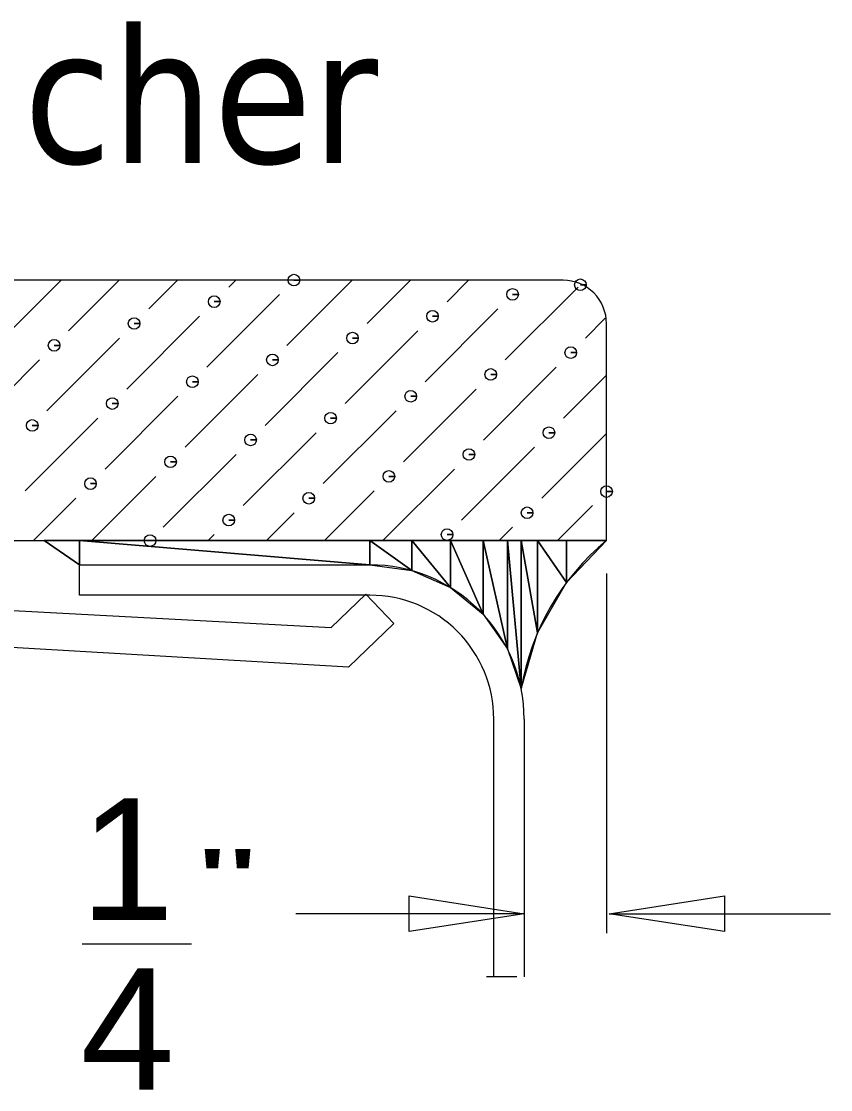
# Model space of a CAD drawing. Header units: millimetres. Extents: x 24811 to 87790, y -117828 to -2257.
# Drawn here: x 86976.5 to 87023.2, y -117343.2 to -117281.6 of the extents above; entities that cross this region are included whole.
import ezdxf

# ---------------------------------------------------------------- set-up
doc = ezdxf.new("R2010")
doc.units = ezdxf.units.MM
doc.layers.add('尺寸標注', color=1, linetype='Continuous', lineweight=30)
doc.styles.add('0', font='arial.ttf', dxfattribs={"height": 1})

# ---------------------------------------------------------------- blocks, each defined once
blk = doc.blocks.new('ggg')
at = {"layer": '尺寸標注', "lineweight": 9}
for points in [[(86932.89, -116264.591), (86932.89, -116264.591), (86937.066, -116260.411), (86937.066, -116260.411)], [(86937.506, -116263.331), (86937.506, -116263.331), (86940.425, -116260.411), (86940.425, -116260.411)], [(86942.124, -116262.072), (86942.124, -116262.072), (86943.781, -116260.411), (86943.781, -116260.411)], [(86946.742, -116260.81), (86946.742, -116260.81), (86947.141, -116260.411), (86947.141, -116260.411)], [(86950.098, -116264.17), (86950.098, -116264.17), (86953.856, -116260.411), (86953.856, -116260.411)], [(86954.717, -116262.911), (86954.717, -116262.911), (86957.216, -116260.411), (86957.216, -116260.411)], [(86959.332, -116261.652), (86959.332, -116261.652), (86960.573, -116260.411), (86960.573, -116260.411)], [(86966.024, -116260.414), (86966.024, -116260.414), (86898.395, -116260.414), (86898.395, -116260.414)], [(86962.691, -116265.008), (86962.691, -116265.008), (86966.889, -116260.81), (86966.889, -116260.81)], [(86945.48, -116265.429), (86945.48, -116265.429), (86949.677, -116261.231), (86949.677, -116261.231)], [(86958.073, -116266.27), (86958.073, -116266.27), (86962.271, -116262.072), (86962.271, -116262.072)], [(86940.865, -116266.688), (86940.865, -116266.688), (86945.062, -116262.493), (86945.062, -116262.493)], [(86967.309, -116263.749), (86967.309, -116263.749), (86968.448, -116262.611), (86968.448, -116262.611)], [(86953.458, -116267.526), (86953.458, -116267.526), (86957.656, -116263.331), (86957.656, -116263.331)], [(86968.531, -116275.429), (86968.531, -116275.429), (86968.531, -116262.922), (86968.531, -116262.922)], [(86936.247, -116267.947), (86936.247, -116267.947), (86940.444, -116263.749), (86940.444, -116263.749)], [(86948.839, -116268.788), (86948.839, -116268.788), (86953.037, -116264.591), (86953.037, -116264.591)], [(86931.628, -116269.208), (86931.628, -116269.208), (86935.826, -116265.008), (86935.826, -116265.008)], [(86944.221, -116270.047), (86944.221, -116270.047), (86948.419, -116265.849), (86948.419, -116265.849)], [(86961.432, -116269.627), (86961.432, -116269.627), (86965.63, -116265.429), (86965.63, -116265.429)], [(86966.047, -116268.367), (86966.047, -116268.367), (86968.531, -116265.884), (86968.531, -116265.884)], [(86939.606, -116271.306), (86939.606, -116271.306), (86943.803, -116267.108), (86943.803, -116267.108)], [(86956.814, -116270.885), (86956.814, -116270.885), (86961.011, -116266.688), (86961.011, -116266.688)], [(86934.988, -116272.565), (86934.988, -116272.565), (86939.185, -116268.367), (86939.185, -116268.367)], [(86952.196, -116272.144), (86952.196, -116272.144), (86956.394, -116267.947), (86956.394, -116267.947)], [(86947.581, -116273.404), (86947.581, -116273.404), (86951.778, -116269.208), (86951.778, -116269.208)], [(86964.792, -116272.986), (86964.792, -116272.986), (86968.531, -116269.244), (86968.531, -116269.244)], [(86960.173, -116274.244), (86960.173, -116274.244), (86964.371, -116270.047), (86964.371, -116270.047)], [(86942.962, -116274.662), (86942.962, -116274.662), (86947.16, -116270.465), (86947.16, -116270.465)], [(86955.632, -116275.426), (86955.632, -116275.426), (86959.753, -116271.306), (86959.753, -116271.306)], [(86938.842, -116275.426), (86938.842, -116275.426), (86942.541, -116271.727), (86942.541, -116271.727)], [(86952.273, -116275.426), (86952.273, -116275.426), (86955.134, -116272.565), (86955.134, -116272.565)], [(86935.486, -116275.426), (86935.486, -116275.426), (86937.926, -116272.986), (86937.926, -116272.986)], [(86948.917, -116275.426), (86948.917, -116275.426), (86950.519, -116273.824), (86950.519, -116273.824)], [(86965.708, -116275.426), (86965.708, -116275.426), (86967.73, -116273.404), (86967.73, -116273.404)], [(86945.557, -116275.426), (86945.557, -116275.426), (86945.901, -116275.083), (86945.901, -116275.083)], [(86962.348, -116275.426), (86962.348, -116275.426), (86963.112, -116274.662), (86963.112, -116274.662)], [(86899.522, -116275.426), (86899.522, -116275.426), (86968.531, -116275.426), (86968.531, -116275.426)], [(86938.135, -116276.822), (86938.135, -116276.822), (86936.094, -116275.426), (86936.094, -116275.426)], [(86968.531, -116275.426), (86965.909, -116277.585), (86964.159, -116280.623), (86963.61, -116283.974)], [(86938.132, -116276.822), (86938.132, -116276.822), (86954.885, -116276.822), (86954.885, -116276.822)], [(86938.132, -116278.576), (86938.132, -116278.576), (86938.132, -116276.824), (86938.132, -116276.824)], [(86968.531, -116277.328), (86968.531, -116277.328), (86968.531, -116298.054), (86968.531, -116298.054)], [(86905.491, -116277.92), (86905.491, -116277.92), (86952.646, -116280.446), (86952.646, -116280.446)], [(86954.888, -116278.576), (86954.888, -116278.576), (86938.135, -116278.576), (86938.135, -116278.576)], [(86952.646, -116280.446), (86952.646, -116280.446), (86954.647, -116278.52), (86954.647, -116278.52)], [(86954.647, -116278.52), (86954.647, -116278.52), (86956.267, -116280.205), (86956.267, -116280.205)], [(86953.647, -116282.723), (86953.647, -116282.723), (86904.243, -116279.847), (86904.243, -116279.847)], [(86956.265, -116280.205), (86956.265, -116280.205), (86953.647, -116282.723), (86953.647, -116282.723)], [(86962.03, -116300.569), (86962.03, -116300.569), (86962.03, -116285.717), (86962.03, -116285.717)], [(86963.782, -116285.717), (86963.782, -116285.717), (86963.782, -116300.569), (86963.782, -116300.569)], [(86963.782, -116296.937), (86963.782, -116296.937), (86950.612, -116296.937), (86950.612, -116296.937)], [(86968.693, -116296.937), (86968.693, -116296.937), (86981.459, -116296.937), (86981.459, -116296.937)], [(86938.276, -116298.667), (86938.276, -116298.667), (86944.591, -116298.667), (86944.591, -116298.667)], [(86963.362, -116300.569), (86963.362, -116300.569), (86961.61, -116300.569), (86961.61, -116300.569)]]:
    blk.add_open_spline(points, degree=3, dxfattribs=at)
for points, knots in [([(86950.501, -116260.411), (86950.501, -116260.411), (86950.836, -116260.411), (86950.836, -116260.411), (86950.836, -116260.411), (86950.836, -116260.226), (86950.685, -116260.075), (86950.501, -116260.075), (86950.501, -116260.075), (86950.316, -116260.075), (86950.166, -116260.226), (86950.166, -116260.411), (86950.166, -116260.411), (86950.166, -116260.595), (86950.316, -116260.745), (86950.501, -116260.745), (86950.501, -116260.745), (86950.685, -116260.745), (86950.836, -116260.595), (86950.836, -116260.411), (86950.836, -116260.411), (86950.836, -116260.411), (86950.501, -116260.411), (86950.501, -116260.411)], [0, 0, 0, 0, 0.142857, 0.142857, 0.142857, 0.142857, 0.285714, 0.285714, 0.285714, 0.285714, 0.428571, 0.428571, 0.428571, 0.428571, 0.571429, 0.571429, 0.571429, 0.571429, 0.714286, 0.714286, 0.714286, 0.714286, 1, 1, 1, 1]), ([(86967.023, -116260.678), (86967.023, -116260.678), (86967.358, -116260.678), (86967.358, -116260.678), (86967.358, -116260.678), (86967.358, -116260.494), (86967.208, -116260.343), (86967.023, -116260.343), (86967.023, -116260.343), (86966.839, -116260.343), (86966.689, -116260.494), (86966.689, -116260.678), (86966.689, -116260.678), (86966.689, -116260.863), (86966.839, -116261.013), (86967.023, -116261.013), (86967.023, -116261.013), (86967.208, -116261.013), (86967.358, -116260.863), (86967.358, -116260.678), (86967.358, -116260.678), (86967.358, -116260.678), (86967.023, -116260.678), (86967.023, -116260.678)], [0, 0, 0, 0, 0.142857, 0.142857, 0.142857, 0.142857, 0.285714, 0.285714, 0.285714, 0.285714, 0.428571, 0.428571, 0.428571, 0.428571, 0.571429, 0.571429, 0.571429, 0.571429, 0.714286, 0.714286, 0.714286, 0.714286, 1, 1, 1, 1]), ([(86963.113, -116261.23), (86963.113, -116261.23), (86963.447, -116261.23), (86963.447, -116261.23), (86963.447, -116261.23), (86963.447, -116261.046), (86963.297, -116260.895), (86963.113, -116260.895), (86963.113, -116260.895), (86962.928, -116260.895), (86962.778, -116261.046), (86962.778, -116261.23), (86962.778, -116261.23), (86962.778, -116261.415), (86962.928, -116261.565), (86963.113, -116261.565), (86963.113, -116261.565), (86963.297, -116261.565), (86963.447, -116261.415), (86963.447, -116261.23), (86963.447, -116261.23), (86963.447, -116261.23), (86963.113, -116261.23), (86963.113, -116261.23)], [0, 0, 0, 0, 0.142857, 0.142857, 0.142857, 0.142857, 0.285714, 0.285714, 0.285714, 0.285714, 0.428571, 0.428571, 0.428571, 0.428571, 0.571429, 0.571429, 0.571429, 0.571429, 0.714286, 0.714286, 0.714286, 0.714286, 1, 1, 1, 1]), ([(86968.531, -116262.919), (86968.531, -116262.255), (86968.266, -116261.617), (86967.797, -116261.149), (86967.797, -116261.149), (86967.326, -116260.677), (86966.691, -116260.412), (86966.024, -116260.412)], [0, 0, 0, 0, 0.333333, 0.333333, 0.333333, 0.333333, 1, 1, 1, 1]), ([(86945.902, -116261.651), (86945.902, -116261.651), (86946.236, -116261.651), (86946.236, -116261.651), (86946.236, -116261.651), (86946.236, -116261.467), (86946.086, -116261.316), (86945.902, -116261.316), (86945.902, -116261.316), (86945.717, -116261.316), (86945.567, -116261.467), (86945.567, -116261.651), (86945.567, -116261.651), (86945.567, -116261.836), (86945.717, -116261.986), (86945.902, -116261.986), (86945.902, -116261.986), (86946.086, -116261.986), (86946.236, -116261.836), (86946.236, -116261.651), (86946.236, -116261.651), (86946.236, -116261.651), (86945.902, -116261.651), (86945.902, -116261.651)], [0, 0, 0, 0, 0.142857, 0.142857, 0.142857, 0.142857, 0.285714, 0.285714, 0.285714, 0.285714, 0.428571, 0.428571, 0.428571, 0.428571, 0.571429, 0.571429, 0.571429, 0.571429, 0.714286, 0.714286, 0.714286, 0.714286, 1, 1, 1, 1]), ([(86958.494, -116262.492), (86958.494, -116262.492), (86958.829, -116262.492), (86958.829, -116262.492), (86958.829, -116262.492), (86958.829, -116262.308), (86958.679, -116262.157), (86958.494, -116262.157), (86958.494, -116262.157), (86958.31, -116262.157), (86958.159, -116262.308), (86958.159, -116262.492), (86958.159, -116262.492), (86958.159, -116262.677), (86958.31, -116262.828), (86958.494, -116262.828), (86958.494, -116262.828), (86958.679, -116262.828), (86958.829, -116262.677), (86958.829, -116262.492), (86958.829, -116262.492), (86958.829, -116262.492), (86958.494, -116262.492), (86958.494, -116262.492)], [0, 0, 0, 0, 0.142857, 0.142857, 0.142857, 0.142857, 0.285714, 0.285714, 0.285714, 0.285714, 0.428571, 0.428571, 0.428571, 0.428571, 0.571429, 0.571429, 0.571429, 0.571429, 0.714286, 0.714286, 0.714286, 0.714286, 1, 1, 1, 1]), ([(86941.283, -116262.91), (86941.283, -116262.91), (86941.618, -116262.91), (86941.618, -116262.91), (86941.618, -116262.91), (86941.618, -116262.726), (86941.467, -116262.575), (86941.283, -116262.575), (86941.283, -116262.575), (86941.099, -116262.575), (86940.948, -116262.726), (86940.948, -116262.91), (86940.948, -116262.91), (86940.948, -116263.095), (86941.099, -116263.245), (86941.283, -116263.245), (86941.283, -116263.245), (86941.467, -116263.245), (86941.618, -116263.095), (86941.618, -116262.91), (86941.618, -116262.91), (86941.618, -116262.91), (86941.283, -116262.91), (86941.283, -116262.91)], [0, 0, 0, 0, 0.142857, 0.142857, 0.142857, 0.142857, 0.285714, 0.285714, 0.285714, 0.285714, 0.428571, 0.428571, 0.428571, 0.428571, 0.571429, 0.571429, 0.571429, 0.571429, 0.714286, 0.714286, 0.714286, 0.714286, 1, 1, 1, 1]), ([(86953.879, -116263.749), (86953.879, -116263.749), (86954.214, -116263.749), (86954.214, -116263.749), (86954.214, -116263.749), (86954.214, -116263.564), (86954.063, -116263.414), (86953.879, -116263.414), (86953.879, -116263.414), (86953.694, -116263.414), (86953.544, -116263.564), (86953.544, -116263.749), (86953.544, -116263.749), (86953.544, -116263.933), (86953.694, -116264.083), (86953.879, -116264.083), (86953.879, -116264.083), (86954.063, -116264.083), (86954.214, -116263.933), (86954.214, -116263.749), (86954.214, -116263.749), (86954.214, -116263.749), (86953.879, -116263.749), (86953.879, -116263.749)], [0, 0, 0, 0, 0.142857, 0.142857, 0.142857, 0.142857, 0.285714, 0.285714, 0.285714, 0.285714, 0.428571, 0.428571, 0.428571, 0.428571, 0.571429, 0.571429, 0.571429, 0.571429, 0.714286, 0.714286, 0.714286, 0.714286, 1, 1, 1, 1]), ([(86936.668, -116264.169), (86936.668, -116264.169), (86937.003, -116264.169), (86937.003, -116264.169), (86937.003, -116264.169), (86937.003, -116263.984), (86936.852, -116263.834), (86936.668, -116263.834), (86936.668, -116263.834), (86936.483, -116263.834), (86936.333, -116263.984), (86936.333, -116264.169), (86936.333, -116264.169), (86936.333, -116264.354), (86936.483, -116264.504), (86936.668, -116264.504), (86936.668, -116264.504), (86936.852, -116264.504), (86937.003, -116264.354), (86937.003, -116264.169), (86937.003, -116264.169), (86937.003, -116264.169), (86936.668, -116264.169), (86936.668, -116264.169)], [0, 0, 0, 0, 0.142857, 0.142857, 0.142857, 0.142857, 0.285714, 0.285714, 0.285714, 0.285714, 0.428571, 0.428571, 0.428571, 0.428571, 0.571429, 0.571429, 0.571429, 0.571429, 0.714286, 0.714286, 0.714286, 0.714286, 1, 1, 1, 1]), ([(86949.261, -116265.007), (86949.261, -116265.007), (86949.596, -116265.007), (86949.596, -116265.007), (86949.596, -116265.007), (86949.596, -116264.823), (86949.446, -116264.672), (86949.261, -116264.672), (86949.261, -116264.672), (86949.076, -116264.672), (86948.926, -116264.823), (86948.926, -116265.007), (86948.926, -116265.007), (86948.926, -116265.192), (86949.076, -116265.342), (86949.261, -116265.342), (86949.261, -116265.342), (86949.446, -116265.342), (86949.596, -116265.192), (86949.596, -116265.007), (86949.596, -116265.007), (86949.596, -116265.007), (86949.261, -116265.007), (86949.261, -116265.007)], [0, 0, 0, 0, 0.142857, 0.142857, 0.142857, 0.142857, 0.285714, 0.285714, 0.285714, 0.285714, 0.428571, 0.428571, 0.428571, 0.428571, 0.571429, 0.571429, 0.571429, 0.571429, 0.714286, 0.714286, 0.714286, 0.714286, 1, 1, 1, 1]), ([(86966.469, -116264.59), (86966.469, -116264.59), (86966.804, -116264.59), (86966.804, -116264.59), (86966.804, -116264.59), (86966.804, -116264.405), (86966.653, -116264.255), (86966.469, -116264.255), (86966.469, -116264.255), (86966.284, -116264.255), (86966.134, -116264.405), (86966.134, -116264.59), (86966.134, -116264.59), (86966.134, -116264.774), (86966.284, -116264.924), (86966.469, -116264.924), (86966.469, -116264.924), (86966.653, -116264.924), (86966.804, -116264.774), (86966.804, -116264.59), (86966.804, -116264.59), (86966.804, -116264.59), (86966.469, -116264.59), (86966.469, -116264.59)], [0, 0, 0, 0, 0.142857, 0.142857, 0.142857, 0.142857, 0.285714, 0.285714, 0.285714, 0.285714, 0.428571, 0.428571, 0.428571, 0.428571, 0.571429, 0.571429, 0.571429, 0.571429, 0.714286, 0.714286, 0.714286, 0.714286, 1, 1, 1, 1]), ([(86944.642, -116266.27), (86944.642, -116266.27), (86944.977, -116266.27), (86944.977, -116266.27), (86944.977, -116266.27), (86944.977, -116266.085), (86944.827, -116265.934), (86944.642, -116265.934), (86944.642, -116265.934), (86944.458, -116265.934), (86944.308, -116266.085), (86944.308, -116266.27), (86944.308, -116266.27), (86944.308, -116266.454), (86944.458, -116266.604), (86944.642, -116266.604), (86944.642, -116266.604), (86944.827, -116266.604), (86944.977, -116266.454), (86944.977, -116266.27), (86944.977, -116266.27), (86944.977, -116266.27), (86944.642, -116266.27), (86944.642, -116266.27)], [0, 0, 0, 0, 0.142857, 0.142857, 0.142857, 0.142857, 0.285714, 0.285714, 0.285714, 0.285714, 0.428571, 0.428571, 0.428571, 0.428571, 0.571429, 0.571429, 0.571429, 0.571429, 0.714286, 0.714286, 0.714286, 0.714286, 1, 1, 1, 1]), ([(86961.851, -116265.849), (86961.851, -116265.849), (86962.185, -116265.849), (86962.185, -116265.849), (86962.185, -116265.849), (86962.185, -116265.664), (86962.035, -116265.514), (86961.851, -116265.514), (86961.851, -116265.514), (86961.666, -116265.514), (86961.516, -116265.664), (86961.516, -116265.849), (86961.516, -116265.849), (86961.516, -116266.033), (86961.666, -116266.183), (86961.851, -116266.183), (86961.851, -116266.183), (86962.035, -116266.183), (86962.185, -116266.033), (86962.185, -116265.849), (86962.185, -116265.849), (86962.185, -116265.849), (86961.851, -116265.849), (86961.851, -116265.849)], [0, 0, 0, 0, 0.142857, 0.142857, 0.142857, 0.142857, 0.285714, 0.285714, 0.285714, 0.285714, 0.428571, 0.428571, 0.428571, 0.428571, 0.571429, 0.571429, 0.571429, 0.571429, 0.714286, 0.714286, 0.714286, 0.714286, 1, 1, 1, 1]), ([(86957.236, -116267.108), (86957.236, -116267.108), (86957.57, -116267.108), (86957.57, -116267.108), (86957.57, -116267.108), (86957.57, -116266.923), (86957.42, -116266.773), (86957.236, -116266.773), (86957.236, -116266.773), (86957.051, -116266.773), (86956.9, -116266.923), (86956.9, -116267.108), (86956.9, -116267.108), (86956.9, -116267.292), (86957.051, -116267.443), (86957.236, -116267.443), (86957.236, -116267.443), (86957.42, -116267.443), (86957.57, -116267.292), (86957.57, -116267.108), (86957.57, -116267.108), (86957.57, -116267.108), (86957.236, -116267.108), (86957.236, -116267.108)], [0, 0, 0, 0, 0.142857, 0.142857, 0.142857, 0.142857, 0.285714, 0.285714, 0.285714, 0.285714, 0.428571, 0.428571, 0.428571, 0.428571, 0.571429, 0.571429, 0.571429, 0.571429, 0.714286, 0.714286, 0.714286, 0.714286, 1, 1, 1, 1]), ([(86940.024, -116267.525), (86940.024, -116267.525), (86940.359, -116267.525), (86940.359, -116267.525), (86940.359, -116267.525), (86940.359, -116267.341), (86940.209, -116267.191), (86940.024, -116267.191), (86940.024, -116267.191), (86939.84, -116267.191), (86939.689, -116267.341), (86939.689, -116267.525), (86939.689, -116267.525), (86939.689, -116267.71), (86939.84, -116267.86), (86940.024, -116267.86), (86940.024, -116267.86), (86940.209, -116267.86), (86940.359, -116267.71), (86940.359, -116267.525), (86940.359, -116267.525), (86940.359, -116267.525), (86940.024, -116267.525), (86940.024, -116267.525)], [0, 0, 0, 0, 0.142857, 0.142857, 0.142857, 0.142857, 0.285714, 0.285714, 0.285714, 0.285714, 0.428571, 0.428571, 0.428571, 0.428571, 0.571429, 0.571429, 0.571429, 0.571429, 0.714286, 0.714286, 0.714286, 0.714286, 1, 1, 1, 1]), ([(86952.617, -116268.366), (86952.617, -116268.366), (86952.952, -116268.366), (86952.952, -116268.366), (86952.952, -116268.366), (86952.952, -116268.182), (86952.801, -116268.032), (86952.617, -116268.032), (86952.617, -116268.032), (86952.433, -116268.032), (86952.282, -116268.182), (86952.282, -116268.366), (86952.282, -116268.366), (86952.282, -116268.551), (86952.433, -116268.702), (86952.617, -116268.702), (86952.617, -116268.702), (86952.801, -116268.702), (86952.952, -116268.551), (86952.952, -116268.366), (86952.952, -116268.366), (86952.952, -116268.366), (86952.617, -116268.366), (86952.617, -116268.366)], [0, 0, 0, 0, 0.142857, 0.142857, 0.142857, 0.142857, 0.285714, 0.285714, 0.285714, 0.285714, 0.428571, 0.428571, 0.428571, 0.428571, 0.571429, 0.571429, 0.571429, 0.571429, 0.714286, 0.714286, 0.714286, 0.714286, 1, 1, 1, 1]), ([(86935.406, -116268.787), (86935.406, -116268.787), (86935.741, -116268.787), (86935.741, -116268.787), (86935.741, -116268.787), (86935.741, -116268.603), (86935.59, -116268.453), (86935.406, -116268.453), (86935.406, -116268.453), (86935.222, -116268.453), (86935.071, -116268.603), (86935.071, -116268.787), (86935.071, -116268.787), (86935.071, -116268.972), (86935.222, -116269.122), (86935.406, -116269.122), (86935.406, -116269.122), (86935.59, -116269.122), (86935.741, -116268.972), (86935.741, -116268.787), (86935.741, -116268.787), (86935.741, -116268.787), (86935.406, -116268.787), (86935.406, -116268.787)], [0, 0, 0, 0, 0.142857, 0.142857, 0.142857, 0.142857, 0.285714, 0.285714, 0.285714, 0.285714, 0.428571, 0.428571, 0.428571, 0.428571, 0.571429, 0.571429, 0.571429, 0.571429, 0.714286, 0.714286, 0.714286, 0.714286, 1, 1, 1, 1]), ([(86965.21, -116269.208), (86965.21, -116269.208), (86965.545, -116269.208), (86965.545, -116269.208), (86965.545, -116269.208), (86965.545, -116269.024), (86965.395, -116268.873), (86965.21, -116268.873), (86965.21, -116268.873), (86965.026, -116268.873), (86964.875, -116269.024), (86964.875, -116269.208), (86964.875, -116269.208), (86964.875, -116269.393), (86965.026, -116269.543), (86965.21, -116269.543), (86965.21, -116269.543), (86965.395, -116269.543), (86965.545, -116269.393), (86965.545, -116269.208), (86965.545, -116269.208), (86965.545, -116269.208), (86965.21, -116269.208), (86965.21, -116269.208)], [0, 0, 0, 0, 0.142857, 0.142857, 0.142857, 0.142857, 0.285714, 0.285714, 0.285714, 0.285714, 0.428571, 0.428571, 0.428571, 0.428571, 0.571429, 0.571429, 0.571429, 0.571429, 0.714286, 0.714286, 0.714286, 0.714286, 1, 1, 1, 1]), ([(86948.002, -116269.626), (86948.002, -116269.626), (86948.337, -116269.626), (86948.337, -116269.626), (86948.337, -116269.626), (86948.337, -116269.441), (86948.186, -116269.291), (86948.002, -116269.291), (86948.002, -116269.291), (86947.817, -116269.291), (86947.667, -116269.441), (86947.667, -116269.626), (86947.667, -116269.626), (86947.667, -116269.81), (86947.817, -116269.96), (86948.002, -116269.96), (86948.002, -116269.96), (86948.186, -116269.96), (86948.337, -116269.81), (86948.337, -116269.626), (86948.337, -116269.626), (86948.337, -116269.626), (86948.002, -116269.626), (86948.002, -116269.626)], [0, 0, 0, 0, 0.142857, 0.142857, 0.142857, 0.142857, 0.285714, 0.285714, 0.285714, 0.285714, 0.428571, 0.428571, 0.428571, 0.428571, 0.571429, 0.571429, 0.571429, 0.571429, 0.714286, 0.714286, 0.714286, 0.714286, 1, 1, 1, 1]), ([(86960.595, -116270.464), (86960.595, -116270.464), (86960.93, -116270.464), (86960.93, -116270.464), (86960.93, -116270.464), (86960.93, -116270.279), (86960.779, -116270.129), (86960.595, -116270.129), (86960.595, -116270.129), (86960.41, -116270.129), (86960.26, -116270.279), (86960.26, -116270.464), (86960.26, -116270.464), (86960.26, -116270.648), (86960.41, -116270.799), (86960.595, -116270.799), (86960.595, -116270.799), (86960.779, -116270.799), (86960.93, -116270.648), (86960.93, -116270.464), (86960.93, -116270.464), (86960.93, -116270.464), (86960.595, -116270.464), (86960.595, -116270.464)], [0, 0, 0, 0, 0.142857, 0.142857, 0.142857, 0.142857, 0.285714, 0.285714, 0.285714, 0.285714, 0.428571, 0.428571, 0.428571, 0.428571, 0.571429, 0.571429, 0.571429, 0.571429, 0.714286, 0.714286, 0.714286, 0.714286, 1, 1, 1, 1]), ([(86943.383, -116270.885), (86943.383, -116270.885), (86943.719, -116270.885), (86943.719, -116270.885), (86943.719, -116270.885), (86943.719, -116270.7), (86943.568, -116270.55), (86943.383, -116270.55), (86943.383, -116270.55), (86943.199, -116270.55), (86943.049, -116270.7), (86943.049, -116270.885), (86943.049, -116270.885), (86943.049, -116271.069), (86943.199, -116271.219), (86943.383, -116271.219), (86943.383, -116271.219), (86943.568, -116271.219), (86943.719, -116271.069), (86943.719, -116270.885), (86943.719, -116270.885), (86943.719, -116270.885), (86943.383, -116270.885), (86943.383, -116270.885)], [0, 0, 0, 0, 0.142857, 0.142857, 0.142857, 0.142857, 0.285714, 0.285714, 0.285714, 0.285714, 0.428571, 0.428571, 0.428571, 0.428571, 0.571429, 0.571429, 0.571429, 0.571429, 0.714286, 0.714286, 0.714286, 0.714286, 1, 1, 1, 1]), ([(86955.976, -116271.726), (86955.976, -116271.726), (86956.311, -116271.726), (86956.311, -116271.726), (86956.311, -116271.726), (86956.311, -116271.541), (86956.161, -116271.391), (86955.976, -116271.391), (86955.976, -116271.391), (86955.792, -116271.391), (86955.642, -116271.541), (86955.642, -116271.726), (86955.642, -116271.726), (86955.642, -116271.91), (86955.792, -116272.061), (86955.976, -116272.061), (86955.976, -116272.061), (86956.161, -116272.061), (86956.311, -116271.91), (86956.311, -116271.726), (86956.311, -116271.726), (86956.311, -116271.726), (86955.976, -116271.726), (86955.976, -116271.726)], [0, 0, 0, 0, 0.142857, 0.142857, 0.142857, 0.142857, 0.285714, 0.285714, 0.285714, 0.285714, 0.428571, 0.428571, 0.428571, 0.428571, 0.571429, 0.571429, 0.571429, 0.571429, 0.714286, 0.714286, 0.714286, 0.714286, 1, 1, 1, 1]), ([(86938.765, -116272.144), (86938.765, -116272.144), (86939.1, -116272.144), (86939.1, -116272.144), (86939.1, -116272.144), (86939.1, -116271.959), (86938.95, -116271.809), (86938.765, -116271.809), (86938.765, -116271.809), (86938.581, -116271.809), (86938.431, -116271.959), (86938.431, -116272.144), (86938.431, -116272.144), (86938.431, -116272.328), (86938.581, -116272.479), (86938.765, -116272.479), (86938.765, -116272.479), (86938.95, -116272.479), (86939.1, -116272.328), (86939.1, -116272.144), (86939.1, -116272.144), (86939.1, -116272.144), (86938.765, -116272.144), (86938.765, -116272.144)], [0, 0, 0, 0, 0.142857, 0.142857, 0.142857, 0.142857, 0.285714, 0.285714, 0.285714, 0.285714, 0.428571, 0.428571, 0.428571, 0.428571, 0.571429, 0.571429, 0.571429, 0.571429, 0.714286, 0.714286, 0.714286, 0.714286, 1, 1, 1, 1]), ([(86951.358, -116272.985), (86951.358, -116272.985), (86951.693, -116272.985), (86951.693, -116272.985), (86951.693, -116272.985), (86951.693, -116272.801), (86951.542, -116272.65), (86951.358, -116272.65), (86951.358, -116272.65), (86951.173, -116272.65), (86951.023, -116272.801), (86951.023, -116272.985), (86951.023, -116272.985), (86951.023, -116273.17), (86951.173, -116273.32), (86951.358, -116273.32), (86951.358, -116273.32), (86951.542, -116273.32), (86951.693, -116273.17), (86951.693, -116272.985), (86951.693, -116272.985), (86951.693, -116272.985), (86951.358, -116272.985), (86951.358, -116272.985)], [0, 0, 0, 0, 0.142857, 0.142857, 0.142857, 0.142857, 0.285714, 0.285714, 0.285714, 0.285714, 0.428571, 0.428571, 0.428571, 0.428571, 0.571429, 0.571429, 0.571429, 0.571429, 0.714286, 0.714286, 0.714286, 0.714286, 1, 1, 1, 1]), ([(86968.532, -116272.599), (86968.532, -116272.599), (86968.867, -116272.599), (86968.867, -116272.599), (86968.867, -116272.599), (86968.867, -116272.415), (86968.716, -116272.264), (86968.532, -116272.264), (86968.532, -116272.264), (86968.347, -116272.264), (86968.197, -116272.415), (86968.197, -116272.599), (86968.197, -116272.599), (86968.197, -116272.784), (86968.347, -116272.934), (86968.532, -116272.934), (86968.532, -116272.934), (86968.716, -116272.934), (86968.867, -116272.784), (86968.867, -116272.599), (86968.867, -116272.599), (86968.867, -116272.599), (86968.532, -116272.599), (86968.532, -116272.599)], [0, 0, 0, 0, 0.142857, 0.142857, 0.142857, 0.142857, 0.285714, 0.285714, 0.285714, 0.285714, 0.428571, 0.428571, 0.428571, 0.428571, 0.571429, 0.571429, 0.571429, 0.571429, 0.714286, 0.714286, 0.714286, 0.714286, 1, 1, 1, 1]), ([(86946.743, -116274.244), (86946.743, -116274.244), (86947.078, -116274.244), (86947.078, -116274.244), (86947.078, -116274.244), (86947.078, -116274.059), (86946.927, -116273.909), (86946.743, -116273.909), (86946.743, -116273.909), (86946.558, -116273.909), (86946.408, -116274.059), (86946.408, -116274.244), (86946.408, -116274.244), (86946.408, -116274.429), (86946.558, -116274.579), (86946.743, -116274.579), (86946.743, -116274.579), (86946.927, -116274.579), (86947.078, -116274.429), (86947.078, -116274.244), (86947.078, -116274.244), (86947.078, -116274.244), (86946.743, -116274.244), (86946.743, -116274.244)], [0, 0, 0, 0, 0.142857, 0.142857, 0.142857, 0.142857, 0.285714, 0.285714, 0.285714, 0.285714, 0.428571, 0.428571, 0.428571, 0.428571, 0.571429, 0.571429, 0.571429, 0.571429, 0.714286, 0.714286, 0.714286, 0.714286, 1, 1, 1, 1]), ([(86963.951, -116273.823), (86963.951, -116273.823), (86964.286, -116273.823), (86964.286, -116273.823), (86964.286, -116273.823), (86964.286, -116273.639), (86964.136, -116273.489), (86963.951, -116273.489), (86963.951, -116273.489), (86963.767, -116273.489), (86963.616, -116273.639), (86963.616, -116273.823), (86963.616, -116273.823), (86963.616, -116274.008), (86963.767, -116274.158), (86963.951, -116274.158), (86963.951, -116274.158), (86964.136, -116274.158), (86964.286, -116274.008), (86964.286, -116273.823), (86964.286, -116273.823), (86964.286, -116273.823), (86963.951, -116273.823), (86963.951, -116273.823)], [0, 0, 0, 0, 0.142857, 0.142857, 0.142857, 0.142857, 0.285714, 0.285714, 0.285714, 0.285714, 0.428571, 0.428571, 0.428571, 0.428571, 0.571429, 0.571429, 0.571429, 0.571429, 0.714286, 0.714286, 0.714286, 0.714286, 1, 1, 1, 1]), ([(86942.202, -116275.425), (86942.202, -116275.425), (86942.537, -116275.425), (86942.537, -116275.425), (86942.537, -116275.425), (86942.537, -116275.241), (86942.387, -116275.09), (86942.202, -116275.09), (86942.202, -116275.09), (86942.017, -116275.09), (86941.867, -116275.241), (86941.867, -116275.425), (86941.867, -116275.425), (86941.867, -116275.61), (86942.017, -116275.761), (86942.202, -116275.761), (86942.202, -116275.761), (86942.387, -116275.761), (86942.537, -116275.61), (86942.537, -116275.425), (86942.537, -116275.425), (86942.537, -116275.425), (86942.202, -116275.425), (86942.202, -116275.425)], [0, 0, 0, 0, 0.142857, 0.142857, 0.142857, 0.142857, 0.285714, 0.285714, 0.285714, 0.285714, 0.428571, 0.428571, 0.428571, 0.428571, 0.571429, 0.571429, 0.571429, 0.571429, 0.714286, 0.714286, 0.714286, 0.714286, 1, 1, 1, 1]), ([(86959.332, -116275.082), (86959.332, -116275.082), (86959.668, -116275.082), (86959.668, -116275.082), (86959.668, -116275.082), (86959.668, -116274.898), (86959.517, -116274.747), (86959.332, -116274.747), (86959.332, -116274.747), (86959.148, -116274.747), (86958.998, -116274.898), (86958.998, -116275.082), (86958.998, -116275.082), (86958.998, -116275.267), (86959.148, -116275.417), (86959.332, -116275.417), (86959.332, -116275.417), (86959.517, -116275.417), (86959.668, -116275.267), (86959.668, -116275.082), (86959.668, -116275.082), (86959.668, -116275.082), (86959.332, -116275.082), (86959.332, -116275.082)], [0, 0, 0, 0, 0.142857, 0.142857, 0.142857, 0.142857, 0.285714, 0.285714, 0.285714, 0.285714, 0.428571, 0.428571, 0.428571, 0.428571, 0.571429, 0.571429, 0.571429, 0.571429, 0.714286, 0.714286, 0.714286, 0.714286, 1, 1, 1, 1]), ([(86938.135, -116276.819), (86938.135, -116276.819), (86936.094, -116275.423), (86936.094, -116275.423), (86936.094, -116275.423), (86936.094, -116275.423), (86938.135, -116275.423), (86938.135, -116275.423), (86938.135, -116275.423), (86938.135, -116275.423), (86938.135, -116276.819), (86938.135, -116276.819)], [0, 0, 0, 0, 0.25, 0.25, 0.25, 0.25, 0.5, 0.5, 0.5, 0.5, 1, 1, 1, 1]), ([(86938.135, -116276.819), (86938.135, -116276.819), (86938.135, -116275.423), (86938.135, -116275.423), (86938.135, -116275.423), (86938.135, -116275.423), (86954.888, -116276.819), (86954.888, -116276.819), (86954.888, -116276.819), (86954.888, -116276.819), (86938.135, -116276.819), (86938.135, -116276.819)], [0, 0, 0, 0, 0.25, 0.25, 0.25, 0.25, 0.5, 0.5, 0.5, 0.5, 1, 1, 1, 1]), ([(86954.888, -116276.819), (86954.888, -116276.819), (86938.135, -116275.423), (86938.135, -116275.423), (86938.135, -116275.423), (86938.135, -116275.423), (86954.888, -116275.423), (86954.888, -116275.423), (86954.888, -116275.423), (86954.888, -116275.423), (86954.888, -116276.819), (86954.888, -116276.819)], [0, 0, 0, 0, 0.25, 0.25, 0.25, 0.25, 0.5, 0.5, 0.5, 0.5, 1, 1, 1, 1]), ([(86954.888, -116276.819), (86954.888, -116276.819), (86954.888, -116275.423), (86954.888, -116275.423), (86954.888, -116275.423), (86954.888, -116275.423), (86957.302, -116277.154), (86957.302, -116277.154), (86957.302, -116277.154), (86957.302, -116277.154), (86954.888, -116276.819), (86954.888, -116276.819)], [0, 0, 0, 0, 0.25, 0.25, 0.25, 0.25, 0.5, 0.5, 0.5, 0.5, 1, 1, 1, 1]), ([(86957.302, -116277.154), (86957.302, -116277.154), (86954.888, -116275.423), (86954.888, -116275.423), (86954.888, -116275.423), (86954.888, -116275.423), (86957.302, -116275.423), (86957.302, -116275.423), (86957.302, -116275.423), (86957.302, -116275.423), (86957.302, -116277.154), (86957.302, -116277.154)], [0, 0, 0, 0, 0.25, 0.25, 0.25, 0.25, 0.5, 0.5, 0.5, 0.5, 1, 1, 1, 1]), ([(86957.302, -116277.154), (86957.302, -116277.154), (86957.302, -116275.423), (86957.302, -116275.423), (86957.302, -116275.423), (86957.302, -116275.423), (86959.533, -116278.129), (86959.533, -116278.129), (86959.533, -116278.129), (86959.533, -116278.129), (86957.302, -116277.154), (86957.302, -116277.154)], [0, 0, 0, 0, 0.25, 0.25, 0.25, 0.25, 0.5, 0.5, 0.5, 0.5, 1, 1, 1, 1]), ([(86959.533, -116278.129), (86959.533, -116278.129), (86957.302, -116275.423), (86957.302, -116275.423), (86957.302, -116275.423), (86957.302, -116275.423), (86959.533, -116275.423), (86959.533, -116275.423), (86959.533, -116275.423), (86959.533, -116275.423), (86959.533, -116278.129), (86959.533, -116278.129)], [0, 0, 0, 0, 0.25, 0.25, 0.25, 0.25, 0.5, 0.5, 0.5, 0.5, 1, 1, 1, 1]), ([(86959.533, -116278.129), (86959.533, -116278.129), (86959.533, -116275.423), (86959.533, -116275.423), (86959.533, -116275.423), (86959.533, -116275.423), (86961.416, -116279.672), (86961.416, -116279.672), (86961.416, -116279.672), (86961.416, -116279.672), (86959.533, -116278.129), (86959.533, -116278.129)], [0, 0, 0, 0, 0.25, 0.25, 0.25, 0.25, 0.5, 0.5, 0.5, 0.5, 1, 1, 1, 1]), ([(86961.416, -116279.672), (86961.416, -116279.672), (86959.533, -116275.423), (86959.533, -116275.423), (86959.533, -116275.423), (86959.533, -116275.423), (86961.416, -116275.423), (86961.416, -116275.423), (86961.416, -116275.423), (86961.416, -116275.423), (86961.416, -116279.672), (86961.416, -116279.672)], [0, 0, 0, 0, 0.25, 0.25, 0.25, 0.25, 0.5, 0.5, 0.5, 0.5, 1, 1, 1, 1]), ([(86961.416, -116279.672), (86961.416, -116279.672), (86961.416, -116275.423), (86961.416, -116275.423), (86961.416, -116275.423), (86961.416, -116275.423), (86962.812, -116281.67), (86962.812, -116281.67), (86962.812, -116281.67), (86962.812, -116281.67), (86961.416, -116279.672), (86961.416, -116279.672)], [0, 0, 0, 0, 0.25, 0.25, 0.25, 0.25, 0.5, 0.5, 0.5, 0.5, 1, 1, 1, 1]), ([(86962.812, -116281.67), (86962.812, -116281.67), (86961.416, -116275.423), (86961.416, -116275.423), (86961.416, -116275.423), (86961.416, -116275.423), (86962.812, -116275.423), (86962.812, -116275.423), (86962.812, -116275.423), (86962.812, -116275.423), (86962.812, -116281.67), (86962.812, -116281.67)], [0, 0, 0, 0, 0.25, 0.25, 0.25, 0.25, 0.5, 0.5, 0.5, 0.5, 1, 1, 1, 1]), ([(86962.812, -116281.67), (86962.812, -116281.67), (86962.812, -116275.423), (86962.812, -116275.423), (86962.812, -116275.423), (86962.812, -116275.423), (86963.61, -116283.971), (86963.61, -116283.971), (86963.61, -116283.971), (86963.61, -116283.971), (86962.812, -116281.67), (86962.812, -116281.67)], [0, 0, 0, 0, 0.25, 0.25, 0.25, 0.25, 0.5, 0.5, 0.5, 0.5, 1, 1, 1, 1]), ([(86963.61, -116283.971), (86963.61, -116283.971), (86962.812, -116275.423), (86962.812, -116275.423), (86962.812, -116275.423), (86962.812, -116275.423), (86963.61, -116275.423), (86963.61, -116275.423), (86963.61, -116275.423), (86963.61, -116275.423), (86963.61, -116283.971), (86963.61, -116283.971)], [0, 0, 0, 0, 0.25, 0.25, 0.25, 0.25, 0.5, 0.5, 0.5, 0.5, 1, 1, 1, 1]), ([(86963.61, -116283.971), (86963.61, -116283.971), (86963.61, -116275.423), (86963.61, -116275.423), (86963.61, -116275.423), (86963.61, -116275.423), (86964.545, -116280.751), (86964.545, -116280.751), (86964.545, -116280.751), (86964.545, -116280.751), (86963.61, -116283.971), (86963.61, -116283.971)], [0, 0, 0, 0, 0.25, 0.25, 0.25, 0.25, 0.5, 0.5, 0.5, 0.5, 1, 1, 1, 1]), ([(86964.545, -116280.751), (86964.545, -116280.751), (86963.61, -116275.423), (86963.61, -116275.423), (86963.61, -116275.423), (86963.61, -116275.423), (86964.545, -116275.423), (86964.545, -116275.423), (86964.545, -116275.423), (86964.545, -116275.423), (86964.545, -116280.751), (86964.545, -116280.751)], [0, 0, 0, 0, 0.25, 0.25, 0.25, 0.25, 0.5, 0.5, 0.5, 0.5, 1, 1, 1, 1]), ([(86964.545, -116280.751), (86964.545, -116280.751), (86964.545, -116275.423), (86964.545, -116275.423), (86964.545, -116275.423), (86964.545, -116275.423), (86966.219, -116277.848), (86966.219, -116277.848), (86966.219, -116277.848), (86966.219, -116277.848), (86964.545, -116280.751), (86964.545, -116280.751)], [0, 0, 0, 0, 0.25, 0.25, 0.25, 0.25, 0.5, 0.5, 0.5, 0.5, 1, 1, 1, 1]), ([(86966.219, -116277.848), (86966.219, -116277.848), (86964.545, -116275.423), (86964.545, -116275.423), (86964.545, -116275.423), (86964.545, -116275.423), (86966.219, -116275.423), (86966.219, -116275.423), (86966.219, -116275.423), (86966.219, -116275.423), (86966.219, -116277.848), (86966.219, -116277.848)], [0, 0, 0, 0, 0.25, 0.25, 0.25, 0.25, 0.5, 0.5, 0.5, 0.5, 1, 1, 1, 1]), ([(86966.219, -116277.848), (86966.219, -116277.848), (86966.219, -116275.423), (86966.219, -116275.423), (86966.219, -116275.423), (86966.219, -116275.423), (86968.533, -116275.423), (86968.533, -116275.423), (86968.533, -116275.423), (86968.533, -116275.423), (86966.219, -116277.848), (86966.219, -116277.848)], [0, 0, 0, 0, 0.25, 0.25, 0.25, 0.25, 0.5, 0.5, 0.5, 0.5, 1, 1, 1, 1]), ([(86963.782, -116285.717), (86963.782, -116283.357), (86962.844, -116281.097), (86961.178, -116279.428), (86961.178, -116279.428), (86959.509, -116277.762), (86957.245, -116276.824), (86954.888, -116276.824)], [0, 0, 0, 0, 0.333333, 0.333333, 0.333333, 0.333333, 1, 1, 1, 1]), ([(86962.03, -116285.717), (86962.03, -116283.824), (86961.277, -116282.008), (86959.937, -116280.666), (86959.937, -116280.666), (86958.598, -116279.326), (86956.782, -116278.576), (86954.885, -116278.576)], [0, 0, 0, 0, 0.333333, 0.333333, 0.333333, 0.333333, 1, 1, 1, 1]), ([(86963.782, -116296.937), (86963.782, -116296.937), (86957.143, -116295.913), (86957.143, -116295.913), (86957.143, -116295.913), (86957.143, -116295.913), (86957.143, -116297.959), (86957.143, -116297.959), (86957.143, -116297.959), (86957.143, -116297.959), (86963.782, -116296.937), (86963.782, -116296.937)], [0, 0, 0, 0, 0.25, 0.25, 0.25, 0.25, 0.5, 0.5, 0.5, 0.5, 1, 1, 1, 1]), ([(86968.693, -116296.937), (86968.693, -116296.937), (86975.329, -116297.959), (86975.329, -116297.959), (86975.329, -116297.959), (86975.329, -116297.959), (86975.329, -116295.913), (86975.329, -116295.913), (86975.329, -116295.913), (86975.329, -116295.913), (86968.693, -116296.937), (86968.693, -116296.937)], [0, 0, 0, 0, 0.25, 0.25, 0.25, 0.25, 0.5, 0.5, 0.5, 0.5, 1, 1, 1, 1])]:
    blk.add_open_spline(points, degree=3, knots=knots, dxfattribs=at)
at = {"layer": '尺寸標注', "lineweight": 9, "style": '0'}
for s, p in [('1', (86938.166, -116297.292)), ('4', (86938.186, -116307.081))]:
    blk.add_text(s, height=6.999, dxfattribs=at).set_placement(p)
at = {"layer": '尺寸標注', "lineweight": 9, "style": '0', "width": 1.979076}
blk.add_text('"', height=3.535, dxfattribs=at).set_placement((86944.938, -116296.749))
at = {"layer": '尺寸標注', "insert": (86900.709, -116245.821), "char_height": 7.83897, "width": 71.69739, "attachment_point": 1}
blk.add_mtext('{\\fTahoma|b0|i0|c163|p34;1/4" Cacher}', dxfattribs=at)

msp = doc.modelspace()

# ---------------------------------------------------------------- block references
at = {"layer": '尺寸標注', "color": 0}
msp.add_blockref('ggg', (41.702, -1036.079), dxfattribs=at)

doc.saveas('drawing.dxf')
